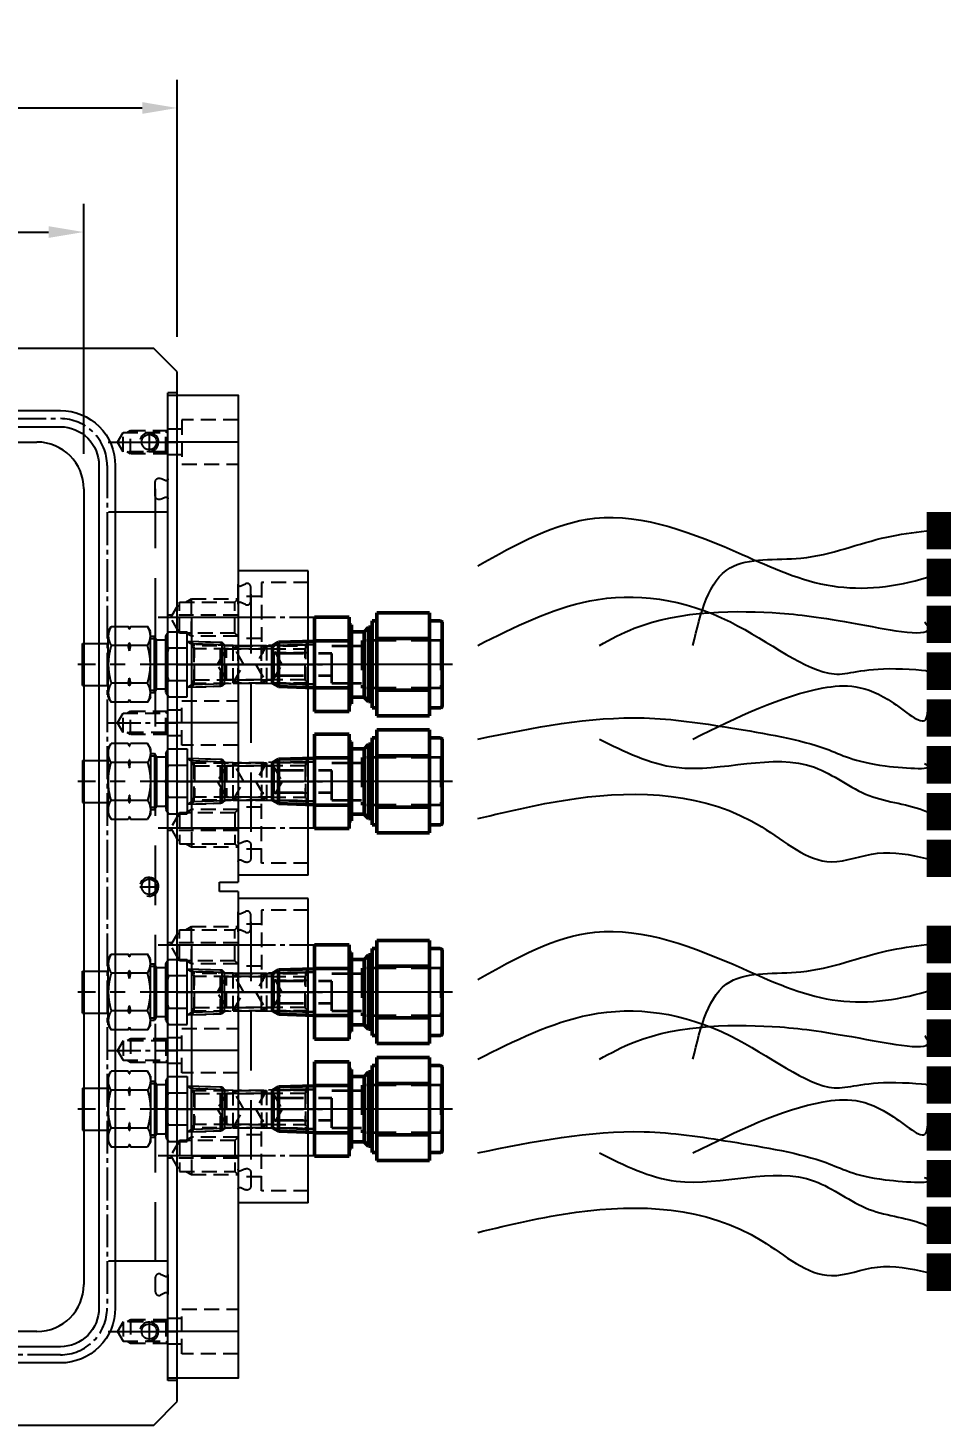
# Model space of a CAD drawing. Header units: millimetres. Extents: x -4251 to 2609, y -1673 to 4048.
# Drawn here: x -3736.8 to -3541.6, y 2044.5 to 2343 of the extents above; entities that cross this region are included whole.
import ezdxf

# ---------------------------------------------------------------- set-up
doc = ezdxf.new("R2010")
doc.units = ezdxf.units.MM
for name, pattern in [('CENTER', [50.8, 31.75, -6.35, 6.35, -6.35]), ('CENTER1', [10, 7, -1, 1, -1]), ('CENTER2', [28.575, 19.05, -3.175, 3.175, -3.175]), ('HIDDEN', [9.525, 6.35, -3.175]), ('HIDDEN2', [4.7625, 3.175, -1.5875]), ('HIDDENX2', [19.05, 12.7, -6.35])]:
    doc.linetypes.add(name, pattern=pattern)
for name, color, linetype in [('CENTER', 1, 'CENTER'), ('PV-529CA', 7, 'Continuous'), ('THIN', 3, 'Continuous'), ('가는실선', 6, 'Continuous'), ('외형선', 7, 'Continuous'), ('중심선', 3, 'CENTER2')]:
    doc.layers.add(name, color=color, linetype=linetype)
for name, color, linetype, lineweight in [('외형선(ISO)', 7, 'Continuous', 50), ('은선 (ISO)', 2, 'HIDDEN', 35), ('좁은 외형선(ISO)', 7, 'Continuous', 35), ('중심선(ISO)', 1, 'CENTER', 25)]:
    doc.layers.add(name, color=color, linetype=linetype, lineweight=lineweight)
doc.styles.get("Standard").update_dxf_attribs({"font": 'ISOCP.SHX', "bigfont": 'WHGTXT.SHX'})
doc.dimstyles.new('PS-3', dxfattribs={"dimscale": 3, "dimtxt": 3.2, "dimasz": 2.5, "dimexe": 2, "dimexo": 2.5, "dimgap": 2, "dimtad": 1, "dimtoh": 1, "dimrnd": 0.05, "dimzin": 12, "dimdsep": 46, "dimtxsty": 'Standard', "dimcen": 0, "dimclrt": 2, "dimazin": 3, "dimtfac": 1, "dimtofl": 0, "dimtmove": 0, "dimatfit": 3, "dimfxl": 0, "dimtolj": 1, "dimtzin": 0, "dimarcsym": 0})

# ---------------------------------------------------------------- blocks, each defined once
blk = doc.blocks.new('A$C56942CC3')
at = {"layer": 'PV-529CA'}
for p, q in [((4.5, 23.25), (-4.5, 23.25)), ((-4.5, 23.25), (-4.5, 17.75)), ((4.5, 23.25), (4.5, 17.75)), ((-7, 17.75), (-8.08, 17.12)), ((-8.08, 17.12), (-8.08, 13.5)), ((-6.06, 17.75), (-7, 17.75)), ((0, 17.75), (-6.06, 17.75)), ((-4.04, 13.5), (-4.04, 17.12)), ((6.06, 17.75), (0, 17.75)), ((4.04, 13.5), (4.04, 17.12)), ((7, 17.75), (6.06, 17.75)), ((7, 17.75), (8.08, 17.12)), ((8.08, 13.5), (8.08, 17.12)), ((-7.58, 13.25), (-8.08, 13.5)), ((-7.58, 13.25), (-8.08, 13)), ((-8.08, 13), (-8.08, 9.37)), ((-7.52, 13.25), (-7.58, 13.25)), ((-2.92, 13.25), (-4.6, 13.25)), ((-4.04, 9.37), (-4.04, 13)), ((4.6, 13.25), (2.92, 13.25)), ((4.04, 9.37), (4.04, 13)), ((7.58, 13.25), (7.52, 13.25)), ((7.58, 13.25), (8.08, 13.5)), ((7.58, 13.25), (8.08, 13)), ((8.08, 9.37), (8.08, 13)), ((-7, 8.75), (-8.08, 9.37)), ((7, 8.75), (8.08, 9.37)), ((-6.06, 8.75), (-7, 8.75)), ((0, 8.75), (-6.06, 8.75)), ((-6, 8.75), (-6, 7.85)), ((6, 7.85), (-6, 7.85)), ((-5.25, 7.42), (-6, 7.85)), ((5.25, 7.42), (-5.25, 7.42)), ((-5.25, 7.42), (-5.25, 5.42)), ((6.06, 8.75), (0, 8.75)), ((5.25, 7.42), (6, 7.85)), ((5.25, 7.42), (5.25, 5.42)), ((6, 8.75), (6, 7.85)), ((7, 8.75), (6.06, 8.75)), ((-6, 5.42), (-6.93, 4.88)), ((-6.93, 4.88), (-6.93, 0.92)), ((-5.2, 5.42), (-6, 5.42)), ((0, 5.42), (-5.2, 5.42)), ((-3.46, 0.92), (-3.46, 4.88)), ((5.2, 5.42), (0, 5.42)), ((3.46, 4.88), (3.46, 0.92)), ((6, 5.42), (5.2, 5.42)), ((6, 5.42), (6.93, 4.88)), ((6.93, 4.88), (6.93, 0.92)), ((-3.46, 0.92), (-6.93, 0.92)), ((-4.67, -6.58), (-4.9, 0.92)), ((3.46, 0.92), (-3.46, 0.92)), ((6.93, 0.92), (3.46, 0.92)), ((4.67, -6.58), (4.9, 0.92)), ((4.67, -6.58), (-4.67, -6.58)), ((-4.15, -7.08), (-4.67, -6.58)), ((4.15, -7.08), (-4.15, -7.08)), ((4.15, -7.08), (4.67, -6.58))]:
    blk.add_line(p, q, dxfattribs=at)
for points, weights in [([(-8.08, 17.12), (-7, 17.75), (-6.06, 17.75)], [1, 1.0379548493, 1]), ([(-6.06, 17.75), (-5.12, 17.75), (-4.04, 17.12)], [1, 1.0379548493, 1]), ([(-4.04, 17.12), (-1.88, 17.75), (0, 17.75)], [1, 1.0379548493, 1]), ([(0, 17.75), (1.88, 17.75), (4.04, 17.12)], [1, 1.0379548493, 1]), ([(4.04, 17.12), (5.12, 17.75), (6.06, 17.75)], [1, 1.0379548493, 1]), ([(6.06, 17.75), (7, 17.75), (8.08, 17.12)], [1, 1.0379548493, 1]), ([(-7.52, 13.25), (-7.79, 13.35), (-8.08, 13.5)], [1, 1.00259269997, 1]), ([(-8.08, 13), (-7.79, 13.14), (-7.52, 13.25)], [1, 1.00259269997, 1]), ([(-4.04, 13.5), (-4.33, 13.35), (-4.6, 13.25)], [1, 1.00259269997, 1]), ([(-4.6, 13.25), (-4.33, 13.14), (-4.04, 13)], [1, 1.00259269997, 1]), ([(-2.92, 13.25), (-3.46, 13.35), (-4.04, 13.5)], [1, 1.00259269997, 1]), ([(-4.04, 13), (-3.46, 13.14), (-2.92, 13.25)], [1, 1.00259269997, 1]), ([(4.04, 13.5), (3.46, 13.35), (2.92, 13.25)], [1, 1.00259269997, 1]), ([(2.92, 13.25), (3.46, 13.14), (4.04, 13)], [1, 1.00259269997, 1]), ([(4.6, 13.25), (4.33, 13.35), (4.04, 13.5)], [1, 1.00259269997, 1]), ([(4.04, 13), (4.33, 13.14), (4.6, 13.25)], [1, 1.00259269997, 1]), ([(8.08, 13.5), (7.79, 13.35), (7.52, 13.25)], [1, 1.00259269997, 1]), ([(7.52, 13.25), (7.79, 13.14), (8.08, 13)], [1, 1.00259269997, 1]), ([(-6.06, 8.75), (-7, 8.75), (-8.08, 9.37)], [1, 1.0379548493, 1]), ([(-4.04, 9.37), (-5.12, 8.75), (-6.06, 8.75)], [1, 1.0379548493, 1]), ([(0, 8.75), (-1.88, 8.75), (-4.04, 9.37)], [1, 1.0379548493, 1]), ([(4.04, 9.37), (1.88, 8.75), (0, 8.75)], [1, 1.0379548493, 1]), ([(6.06, 8.75), (5.12, 8.75), (4.04, 9.37)], [1, 1.0379548493, 1]), ([(8.08, 9.37), (7, 8.75), (6.06, 8.75)], [1, 1.0379548493, 1]), ([(-6.93, 4.88), (-6, 5.42), (-5.2, 5.42)], [1, 1.0379548493, 1]), ([(-5.2, 5.42), (-4.39, 5.42), (-3.46, 4.88)], [1, 1.0379548493, 1]), ([(-3.46, 4.88), (-1.61, 5.42), (0, 5.42)], [1, 1.0379548493, 1]), ([(0, 5.42), (1.61, 5.42), (3.46, 4.88)], [1, 1.0379548493, 1]), ([(3.46, 4.88), (4.39, 5.42), (5.2, 5.42)], [1, 1.0379548493, 1]), ([(5.2, 5.42), (6, 5.42), (6.93, 4.88)], [1, 1.0379548493, 1])]:
    blk.add_rational_spline(points, weights, degree=2, dxfattribs=at)
at = {"layer": '가는실선'}
for p, q in [((-5.5, 8.75), (-5.5, 7.56)), ((5.5, 8.75), (5.5, 7.56)), ((-4.9, 0.92), (-4.37, 0)), ((-4.15, -7.08), (-4.37, 0)), ((4.15, -7.08), (4.37, 0)), ((4.9, 0.92), (4.37, 0))]:
    blk.add_line(p, q, dxfattribs=at)
at = {"layer": '외형선'}
blk.add_line((-4.87, 0), (4.87, 0), dxfattribs=at)
at = {"layer": '중심선'}
blk.add_line((0, -8.08), (0, 24.25), dxfattribs=at)
blk = doc.blocks.new('A$C53572A4F')
at = {"layer": '외형선(ISO)'}
for p, q in [((-14, 9.3), (-16.2, 9.3)), ((-14, -11), (-14, 11)), ((-2.7, 11), (-14, 11)), ((-2.7, 11), (-2.7, -11)), ((-1.7, 9.3), (-2.7, 9.3)), ((-1.7, -9.3), (-1.7, 9.3)), ((3.2, -10.08), (3.2, 10.08)), ((3.2, 10.08), (10.6, 10.08)), ((10.6, 10.08), (10.6, -10.08)), ((-16.7, -8.8), (-16.7, 8.8)), ((-0.97, 7.94), (-1.7, 7.94)), ((-0.97, -7.94), (-0.97, 7.94)), ((0, 6.98), (-0.97, 7.94)), ((0, 6.98), (0, -6.98)), ((2.7, 6.98), (0, 6.98)), ((2.7, 8.45), (2.7, -8.45)), ((3.2, 8.45), (2.7, 8.45)), ((-2.7, 5.5), (-14, 5.5)), ((3.2, 5.04), (10.6, 5.04)), ((18.3, 4.74), (10.6, 4.98)), ((19.6, 4), (18.3, 4.74)), ((18.3, 4.74), (18.3, -4.74)), ((19.6, 4), (19.6, -4)), ((-2.7, -5.5), (-14, -5.5)), ((3.2, -5.04), (10.6, -5.04)), ((18.3, -4.74), (10.6, -4.98)), ((19.6, -4), (18.3, -4.74)), ((-0.97, -7.94), (-1.7, -7.94)), ((0, -6.98), (-0.97, -7.94)), ((2.7, -6.98), (0, -6.98)), ((3.2, -8.45), (2.7, -8.45)), ((-14, -9.3), (-16.2, -9.3)), ((-2.7, -11), (-14, -11)), ((-1.7, -9.3), (-2.7, -9.3)), ((3.2, -10.08), (10.6, -10.08))]:
    blk.add_line(p, q, dxfattribs=at)
for centre, start, end in [((-16.2, 8.8), 90, 180), ((-16.2, -8.8), 180, 270)]:
    blk.add_arc(centre, 0.5, start, end, dxfattribs=at)
at = {"layer": '은선 (ISO)'}
for p, q in [((-16.4, 5.09), (-16.7, 5.39)), ((-16.4, -5.09), (-16.4, 5.09)), ((-16.4, 5.09), (0.5, 5.09)), ((0.5, -5.09), (0.5, 5.09)), ((6.9, 4), (0.5, 4)), ((6.9, 4), (6.9, -4)), ((19.3, 2.4), (6.9, 2.4)), ((19.3, 2.4), (19.6, 2.7)), ((19.3, 2.4), (19.3, -2.4)), ((19.3, -2.4), (6.9, -2.4)), ((19.3, -2.4), (19.6, -2.7)), ((-16.4, -5.09), (-16.7, -5.39)), ((-16.4, -5.09), (0.5, -5.09)), ((6.9, -4), (0.5, -4))]:
    blk.add_line(p, q, dxfattribs=at)
at = {"layer": '좁은 외형선(ISO)'}
for p, q in [((18.3, 3.99), (10.6, 4.22)), ((10.6, -4.22), (18.3, -3.99))]:
    blk.add_line(p, q, dxfattribs=at)
at = {"layer": '중심선(ISO)', "linetype": 'CENTER'}
blk.add_line((-18.9, 0), (23.37, 0), dxfattribs=at)
blk = doc.blocks.new('A$C4A8E0548')
at = {"color": 2, "linetype": 'HIDDENX2'}
for p, q in [((-2.23, 1.13), (-1.78, 2.14)), ((-2.14, 2.7), (2.14, 2.7)), ((-1.5, 0), (1.5, 0)), ((1.78, 2.14), (2.23, 1.13))]:
    blk.add_line(p, q, dxfattribs=at)
for centre, radius, start, end in [((-1.5, 0.8), 0.8, 156, 228.5904), ((-2.14, 2.3), 0.4, 336, 90), ((-1.5, 0.8), 0.8, 228.5904, 270), ((1.5, 0.8), 0.8, 270, 311.4096), ((2.14, 2.3), 0.4, 90, 204), ((1.5, 0.8), 0.8, 311.4096, 24)]:
    blk.add_arc(centre, radius, start, end, dxfattribs=at)
blk = doc.blocks.new('A$C4E1A2E8E')
at = {"color": 4}
for p, q in [((0, 230), (-450, 230)), ((5, 225), (0, 230)), ((5, 5), (5, 225)), ((-425, 210), (-25, 210)), ((-15, 200), (-15, 30)), ((-25, 20), (-425, 20)), ((0, 0), (5, 5)), ((-450, 0), (0, 0))]:
    blk.add_line(p, q, dxfattribs=at)
at = {"color": 2, "linetype": 'HIDDENX2'}
for p, q in [((3, 9.5), (3, 220.5)), ((5, 220.5), (3, 220.5)), ((0.3, 200), (0.3, 30)), ((3, 195), (-15, 195)), ((3, 35), (-15, 35)), ((5, 9.5), (3, 9.5))]:
    blk.add_line(p, q, dxfattribs=at)
at = {"color": 2, "linetype": 'HIDDEN2'}
for p, q in [((-6.6, 207.93), (-6.6, 212.07)), ((-5, 207.5), (-5, 212.5)), ((-5, 147.5), (-5, 152.5)), ((-6.6, 147.93), (-6.6, 152.07)), ((-6.6, 82.07), (-6.6, 77.93)), ((-5, 82.5), (-5, 77.5)), ((-6.6, 22.07), (-6.6, 17.93)), ((-5, 22.5), (-5, 17.5))]:
    blk.add_line(p, q, dxfattribs=at)
at = {"color": 1, "linetype": 'CENTER1'}
for p, q in [((-9.79, 210), (5, 210)), ((-9.79, 150), (5, 150)), ((-9.79, 80), (5, 80)), ((-9.79, 20), (5, 20))]:
    blk.add_line(p, q, dxfattribs=at)
at = {"color": 4}
for points in [[(-20, 13.26), (-430, 13.26, -0.414214), (-441.74, 25), (-441.74, 205, -0.414214), (-430, 216.74), (-20, 216.74, -0.414214), (-8.26, 205), (-8.26, 25, -0.414214)], [(-20, 16.74), (-430, 16.74, -0.414214), (-438.26, 25), (-438.26, 205, -0.414214), (-430, 213.26), (-20, 213.26, -0.414214), (-11.74, 205), (-11.74, 25, -0.414214)]]:
    blk.add_lwpolyline(points, format="xyb", close=True, dxfattribs=at)
at = {"color": 1, "linetype": 'CENTER1'}
blk.add_lwpolyline([(-20, 15), (-430, 15, -0.414214), (-440, 25), (-440, 205, -0.414214), (-430, 215), (-20, 215, -0.414214), (-10, 205), (-10, 25, -0.414214)], format="xyb", close=True, dxfattribs=at)
at = {"color": 2, "linetype": 'HIDDEN2'}
for points in [[(2.57, 207.93), (-6.6, 207.93), (-7.79, 210), (-6.6, 212.07), (2.57, 212.07)], [(-5.75, 212.07), (-5, 212.5), (3, 212.5)], [(3, 207.5), (2.57, 207.93), (2.57, 212.07), (3, 212.5)], [(3, 207.5), (-5, 207.5), (-5.75, 207.93)], [(-5.75, 152.07), (-5, 152.5), (3, 152.5)], [(3, 147.5), (2.57, 147.93), (2.57, 152.07), (3, 152.5)], [(2.57, 147.93), (-6.6, 147.93), (-7.79, 150), (-6.6, 152.07), (2.57, 152.07)], [(3, 147.5), (-5, 147.5), (-5.75, 147.93)], [(2.57, 82.07), (-6.6, 82.07), (-7.79, 80), (-6.6, 77.93), (2.57, 77.93)], [(3, 82.5), (-5, 82.5), (-5.75, 82.07)], [(3, 82.5), (2.57, 82.07), (2.57, 77.93), (3, 77.5)], [(-5.75, 77.93), (-5, 77.5), (3, 77.5)], [(2.57, 22.07), (-6.6, 22.07), (-7.79, 20), (-6.6, 17.93), (2.57, 17.93)], [(3, 22.5), (-5, 22.5), (-5.75, 22.07)], [(3, 22.5), (2.57, 22.07), (2.57, 17.93), (3, 17.5)], [(-5.75, 17.93), (-5, 17.5), (3, 17.5)]]:
    blk.add_lwpolyline(points, dxfattribs=at)
for centre in [(-1, 210), (-1, 115), (-1, 20)]:
    blk.add_circle(centre, 1.62)
at = {"color": 4}
for centre, start, end in [((-25, 200), 0, 90), ((-25, 30), 270, 0)]:
    blk.add_arc(centre, 10, start, end, dxfattribs=at)
at = {"layer": 'CENTER'}
for p, q in [((-1, 212), (-1, 208)), ((-3, 210), (1, 210)), ((-1, 117), (-1, 113)), ((-3, 115), (1, 115)), ((-1, 22), (-1, 18)), ((-3, 20), (1, 20))]:
    blk.add_line(p, q, dxfattribs=at)
at = {"layer": 'THIN'}
for centre in [(-1, 210), (-1, 115), (-1, 20)]:
    blk.add_arc(centre, 2, 255, 165, dxfattribs=at)
at = {"xscale": -1, "rotation": 270}
blk.add_blockref('A$C4A8E0548', (0.3, 200), dxfattribs=at)
at = {"rotation": 270}
blk.add_blockref('A$C4A8E0548', (0.3, 30), dxfattribs=at)
blk = doc.blocks.new('A$C0E566279')
blk.add_blockref('A$C4E1A2E8E', (455, -115))
blk = doc.blocks.new('*D896')
at = {"color": 0, "lineweight": -2}
for p, q in [((-4144.84, 2252.04), (-4144.84, 2305.4)), ((-3724.84, 2252.04), (-3724.84, 2305.4)), ((-4137.34, 2299.4), (-3732.34, 2299.4))]:
    blk.add_line(p, q, dxfattribs=at)
at = {"color": 0}
for points in [[(-4137.34, 2300.65), (-4137.34, 2298.15), (-4144.84, 2299.4)], [(-3732.34, 2300.65), (-3732.34, 2298.15), (-3724.84, 2299.4)]]:
    blk.add_solid(points, dxfattribs=at)
at = {"layer": 'DEFPOINTS', "color": 0}
for p in [(-3724.84, 2299.4), (-4144.84, 2244.54), (-3724.84, 2244.54)]:
    blk.add_point(p, dxfattribs=at)
at = {"color": 2, "insert": (-3934.84, 2310.2), "char_height": 9.6, "attachment_point": 5}
blk.add_mtext('\\A1;420', dxfattribs=at)
blk = doc.blocks.new('*D898')
at = {"color": 0, "lineweight": -2}
for p, q in [((-4164.84, 2277.04), (-4164.84, 2331.91)), ((-3704.84, 2277.04), (-3704.84, 2331.91)), ((-4157.34, 2325.91), (-3712.34, 2325.91))]:
    blk.add_line(p, q, dxfattribs=at)
at = {"color": 0}
for points in [[(-4157.34, 2327.16), (-4157.34, 2324.66), (-4164.84, 2325.91)], [(-3712.34, 2327.16), (-3712.34, 2324.66), (-3704.84, 2325.91)]]:
    blk.add_solid(points, dxfattribs=at)
at = {"layer": 'DEFPOINTS', "color": 0}
for p in [(-3704.84, 2325.91), (-4164.84, 2269.54), (-3704.84, 2269.54)]:
    blk.add_point(p, dxfattribs=at)
at = {"color": 2, "insert": (-3934.84, 2336.71), "char_height": 9.6, "attachment_point": 5}
blk.add_mtext('\\A1;460', dxfattribs=at)
blk = doc.blocks.new('A$C277B6F04')
at = {"color": 252, "linetype": 'HIDDEN2'}
for p, q in [((9.71, -3.12), (9.71, 4.88)), ((12.21, -2.44), (12.21, 4.21))]:
    blk.add_line(p, q, dxfattribs=at)
for points in [[(10.88, 4.21), (9.71, 4.88), (-5.29, 4.88)], [(-5.29, -3.12), (-4.61, -2.44), (-4.61, 4.21), (-5.29, 4.88)], [(-4.61, -2.44), (12.21, -2.44), (14.13, 0.88), (12.21, 4.21), (-4.61, 4.21)], [(-5.29, -3.12), (9.71, -3.12), (10.88, -2.44)]]:
    blk.add_lwpolyline(points, dxfattribs=at)
at = {"layer": 'CENTER', "color": 252}
blk.add_line((-8.29, 0.88), (16.79, 0.88), dxfattribs=at)
blk = doc.blocks.new('A$C4D4A009A')
at = {"color": 1}
for p, q in [((60.69, -7.52), (45.69, -7.52)), ((45.69, -7.52), (45.69, -72.52)), ((45.69, -17.52), (35.69, -17.52)), ((35.69, -17.52), (35.69, -62.52)), ((35.69, -62.52), (45.69, -62.52)), ((60.69, -72.52), (45.69, -72.52))]:
    blk.add_line(p, q, dxfattribs=at)
at = {"color": 2, "linetype": 'HIDDEN2'}
for p, q in [((60.69, -10.02), (50.69, -10.02)), ((50.69, -10.02), (50.69, -25.02)), ((50.69, -13.02), (45.69, -13.02)), ((41.89, -32.19), (41.89, -22.85)), ((44.61, -23.52), (51.77, -23.52)), ((44.61, -31.53), (44.61, -23.52)), ((50.69, -22.02), (45.69, -22.02)), ((51.77, -23.52), (51.77, -31.53)), ((54.49, -22.85), (54.49, -32.19)), ((60.69, -25.02), (50.69, -25.02)), ((44.61, -31.52), (51.77, -31.52)), ((41.89, -57.19), (41.89, -47.85)), ((44.61, -48.52), (51.77, -48.52)), ((44.61, -56.53), (44.61, -48.52)), ((51.77, -48.52), (51.77, -56.53)), ((54.49, -47.85), (54.49, -57.19)), ((44.61, -56.52), (51.77, -56.52)), ((60.69, -55.02), (50.69, -55.02)), ((50.69, -70.02), (50.69, -55.02)), ((50.69, -58.02), (45.69, -58.02)), ((50.69, -67.02), (45.69, -67.02)), ((60.69, -70.02), (50.69, -70.02))]:
    blk.add_line(p, q, dxfattribs=at)
at = {"color": 2, "linetype": 'HIDDENX2'}
blk.add_line((48.39, -12.52), (48.39, -67.52), dxfattribs=at)
at = {"color": 1, "linetype": 'CENTER1'}
for p, q in [((63.69, -17.52), (42.69, -17.52)), ((32.69, -27.52), (63.69, -27.52)), ((32.69, -52.52), (63.69, -52.52)), ((63.69, -62.52), (42.69, -62.52))]:
    blk.add_line(p, q, dxfattribs=at)
at = {"color": 1}
blk.add_lwpolyline([(60.69, -72.52), (60.69, -7.52)], dxfattribs=at)
at = {"color": 2, "linetype": 'HIDDEN2'}
for points in [[(42.95, -23.47), (41.89, -22.85), (35.69, -22.66)], [(35.69, -32.39), (36.29, -31.79), (36.29, -23.26), (35.69, -22.66)], [(36.29, -31.79), (44.61, -31.53), (46.92, -27.52), (44.61, -23.52), (36.29, -23.26)], [(60.09, -23.26), (51.77, -23.52), (49.46, -27.52), (51.77, -31.53), (60.09, -31.79)], [(60.69, -22.66), (54.49, -22.85), (53.42, -23.47)], [(60.69, -22.66), (60.09, -23.26), (60.09, -31.79), (60.69, -32.39)], [(35.69, -32.39), (41.89, -32.19), (42.95, -31.58)], [(53.42, -31.58), (54.49, -32.19), (60.69, -32.39)], [(42.95, -48.47), (41.89, -47.85), (35.69, -47.66)], [(35.69, -57.39), (36.29, -56.79), (36.29, -48.26), (35.69, -47.66)], [(60.69, -47.66), (54.49, -47.85), (53.42, -48.47)], [(60.69, -47.66), (60.09, -48.26), (60.09, -56.79), (60.69, -57.39)], [(36.29, -56.79), (44.61, -56.53), (46.92, -52.52), (44.61, -48.52), (36.29, -48.26)], [(60.09, -48.26), (51.77, -48.52), (49.46, -52.52), (51.77, -56.53), (60.09, -56.79)], [(35.69, -57.39), (41.89, -57.19), (42.95, -56.58)], [(53.42, -56.58), (54.49, -57.19), (60.69, -57.39)]]:
    blk.add_lwpolyline(points, dxfattribs=at)
at = {"layer": 'CENTER'}
for p, q in [((40.69, -27.52), (42.49, -27.52)), ((40.69, -52.52), (42.49, -52.52))]:
    blk.add_line(p, q, dxfattribs=at)
for name, p, rotation in [('A$C4A8E0548', (48.39, -12.52), 90), ('A$C277B6F04', (55.4, -51.64), 180)]:
    blk.add_blockref(name, p, dxfattribs=dict(rotation=rotation))
blk.add_blockref('A$C277B6F04', (40.98, -28.41))
at = {"xscale": -1}
blk.add_blockref('A$C277B6F04', (55.4, -28.41), dxfattribs=at)
for name, p, rotation in [('A$C277B6F04', (40.98, -51.64), 180), ('A$C4A8E0548', (48.39, -67.52), 90)]:
    blk.add_blockref(name, p, dxfattribs=dict(at, rotation=rotation))
blk = doc.blocks.new('A$C6B871E87')
at = {"color": 2, "linetype": 'HIDDEN2'}
for p, q in [((-7.26, 3.88), (-7.26, -2.77)), ((-4.76, 4.56), (-4.76, -3.44))]:
    blk.add_line(p, q, dxfattribs=at)
for points in [[(4.57, 3.88), (-7.26, 3.88), (-9.17, 0.56), (-7.26, -2.77), (4.57, -2.77)], [(5.24, 4.56), (-4.76, 4.56), (-5.93, 3.88)], [(5.24, 4.56), (4.57, 3.88), (4.57, -2.77), (5.24, -3.44)], [(-5.93, -2.77), (-4.76, -3.44), (5.24, -3.44)]]:
    blk.add_lwpolyline(points, dxfattribs=at)
at = {"layer": 'CENTER'}
blk.add_line((7.74, 0.56), (-11.83, 0.56), dxfattribs=at)
blk = doc.blocks.new('A$C0AEB2180')
at = {"color": 2, "linetype": 'HIDDEN2'}
for p, q in [((3, 2.75), (0, 2.75)), ((3, -2.75), (0, -2.75)), ((15, -37), (0, -37)), ((3, -57.25), (0, -57.25)), ((3, -62.75), (0, -62.75)), ((15, -83), (0, -83)), ((15, -107), (0, -107)), ((3, -127.25), (0, -127.25)), ((3, -132.75), (0, -132.75)), ((15, -153), (0, -153)), ((3, -187.25), (0, -187.25)), ((3, -192.75), (0, -192.75))]:
    blk.add_line(p, q, dxfattribs=at)
at = {"color": 11}
for p, q in [((11, -96), (11, -94)), ((11, -94), (15, -94)), ((15, -96), (11, -96))]:
    blk.add_line(p, q, dxfattribs=at)
blk.add_lwpolyline([(15, -96), (15, -200), (0, -200), (0, 10), (15, 10), (15, -94)], dxfattribs=at)
at = {"color": 2, "linetype": 'HIDDEN2'}
for points in [[(15, 4.75), (3, 4.75), (3, -4.75), (15, -4.75)], [(15, -64.75), (3, -64.75), (3, -55.25), (15, -55.25)], [(15, -134.75), (3, -134.75), (3, -125.25), (15, -125.25)], [(15, -194.75), (3, -194.75), (3, -185.25), (15, -185.25)]]:
    blk.add_lwpolyline(points, dxfattribs=at)
at = {"layer": 'CENTER'}
for p, q in [((15, 0), (0, 0)), ((15, -60), (0, -60)), ((15, -130), (0, -130)), ((15, -190), (0, -190))]:
    blk.add_line(p, q, dxfattribs=at)
at = {"xscale": -1, "rotation": 180}
for p in [(9.76, -36.94), (9.76, -106.94)]:
    blk.add_blockref('A$C6B871E87', p, dxfattribs=at)
for p in [(9.76, -83.06), (9.76, -153.06)]:
    blk.add_blockref('A$C6B871E87', p)

msp = doc.modelspace()

# ---------------------------------------------------------------- linework, layer by layer
at = {"color": 1, "const_width": 8}
for points in [[(-3544.674, 2235.5937), (-3304.3281, 2235.5937)], [(-3544.674, 2215.5937), (-3304.3281, 2215.5937)], [(-3544.674, 2195.5937), (-3304.3281, 2195.5937)], [(-3544.674, 2175.5937), (-3304.3281, 2175.5937)]]:
    msp.add_lwpolyline(points, dxfattribs=at)
at = {"const_width": 8}
for points in [[(-3544.674, 2225.5937), (-3304.3281, 2225.5937)], [(-3544.674, 2205.5937), (-3304.3281, 2205.5937)], [(-3544.674, 2185.5937), (-3304.3281, 2185.5937)], [(-3544.674, 2165.5937), (-3304.3281, 2165.5937)], [(-3544.674, 2137.1887), (-3304.3281, 2137.1887)], [(-3544.674, 2117.1887), (-3304.3281, 2117.1887)], [(-3544.674, 2097.1887), (-3304.3281, 2097.1887)], [(-3544.674, 2077.1887), (-3304.3281, 2077.1887)]]:
    msp.add_lwpolyline(points, dxfattribs=at)
at = {"color": 5, "const_width": 8}
for points in [[(-3544.674, 2147.1887), (-3304.3281, 2147.1887)], [(-3544.674, 2127.1887), (-3304.3281, 2127.1887)], [(-3544.674, 2107.1887), (-3304.3281, 2107.1887)], [(-3544.674, 2087.1887), (-3304.3281, 2087.1887)]]:
    msp.add_lwpolyline(points, dxfattribs=at)
for points in [[(-3640.6188, 2228.0969), (-3615.5631, 2238.2539), (-3584.1226, 2230.5375), (-3564.8934, 2223.8032), (-3544.674, 2225.5937), (-3544.1202, 2225.7674)], [(-3640.6188, 2211.0969), (-3616.686, 2220.5969), (-3586.6188, 2216.0969), (-3564.4723, 2205.0034), (-3551.2785, 2206.1257), (-3544.674, 2205.5937), (-3544.822, 2205.5937)], [(-3640.6188, 2191.0969), (-3605.0362, 2195.6034), (-3586.6188, 2193.499), (-3566.1566, 2189.0095), (-3553.5243, 2185.3617), (-3544.674, 2185.5937), (-3545.1027, 2185.7826)], [(-3640.6188, 2174.0969), (-3619.6188, 2178.3969), (-3579.9118, 2172.3141), (-3565.0337, 2164.8783), (-3555.2086, 2166.7022), (-3544.674, 2165.5937)], [(-3640.6188, 2139.692), (-3615.5631, 2149.8489), (-3584.1226, 2142.1325), (-3564.8934, 2135.3983), (-3544.674, 2137.1887), (-3544.1202, 2137.3624)], [(-3640.6188, 2122.692), (-3616.686, 2132.192), (-3586.6188, 2127.692), (-3564.4723, 2116.5984), (-3551.2785, 2117.7208), (-3544.674, 2117.1887), (-3544.822, 2117.1887)], [(-3640.6188, 2102.692), (-3605.0362, 2107.1985), (-3586.6188, 2105.094), (-3566.1566, 2100.6045), (-3553.5243, 2096.9567), (-3544.674, 2097.1887), (-3545.1027, 2097.3776)], [(-3640.6188, 2085.692), (-3619.6188, 2089.992), (-3579.9118, 2083.9091), (-3565.0337, 2076.4733), (-3555.2086, 2078.2972), (-3544.674, 2077.1887)]]:
    msp.add_spline(points, degree=3)
at = {"color": 5}
for points in [[(-3594.6188, 2211.0969), (-3586.6861, 2227.6615), (-3571.5413, 2229.764), (-3553.1713, 2234.2493), (-3544.674, 2235.5937)], [(-3614.6188, 2211.0969), (-3607.1595, 2214.7661), (-3576.0287, 2217.9899), (-3557.5184, 2215.3268), (-3544.674, 2215.5937), (-3545.038, 2216.0276)], [(-3594.6188, 2191.0969), (-3566.7735, 2202.0109), (-3551.769, 2198.7871), (-3544.674, 2195.5937), (-3544.4771, 2196.8247)], [(-3614.6188, 2191.0969), (-3598.1848, 2185.0507), (-3568.6188, 2185.0507), (-3556.9575, 2179.0235), (-3544.674, 2175.5937), (-3544.1967, 2175.3792)], [(-3594.6188, 2122.692), (-3586.6861, 2139.2565), (-3571.5413, 2141.359), (-3553.1713, 2145.8443), (-3544.674, 2147.1887)], [(-3614.6188, 2122.692), (-3607.1595, 2126.3611), (-3576.0287, 2129.585), (-3557.5184, 2126.9218), (-3544.674, 2127.1887), (-3545.038, 2127.6226)], [(-3594.6188, 2102.692), (-3566.7735, 2113.6059), (-3551.769, 2110.3821), (-3544.674, 2107.1887), (-3544.4771, 2108.4197)], [(-3614.6188, 2102.692), (-3598.1848, 2096.6457), (-3568.6188, 2096.6457), (-3556.9575, 2090.6185), (-3544.674, 2087.1887), (-3544.1967, 2086.9742)]]:
    msp.add_spline(points, degree=3, dxfattribs=at)

# ---------------------------------------------------------------- block references
for name, p in [('A$C0E566279', (-4164.8443, 2159.537, 0)), ('A$C0AEB2180', (-3706.8443, 2254.537, 0)), ('A$C4D4A009A', (-3737.533, 2234.5609, 0)), ('A$C4D4A009A', (-3737.533, 2164.5609, 0))]:
    msp.add_blockref(name, p)
for name, p, rotation in [('A$C53572A4F', (-3664.9137, 2207.037, 0), 180), ('A$C53572A4F', (-3664.9137, 2182.037, 0), 180), ('A$C56942CC3', (-3701.8443, 2182.037, 0), 89.99999999999999), ('A$C53572A4F', (-3664.9137, 2137.037, 0), 180), ('A$C53572A4F', (-3664.9137, 2112.037, 0), 180), ('A$C56942CC3', (-3701.8443, 2112.037, 0), 89.99999999999999)]:
    msp.add_blockref(name, p, dxfattribs=dict(rotation=rotation))
at = {"xscale": -1, "rotation": 90}
for p in [(-3701.8443, 2207.037, 0), (-3701.8443, 2137.037, 0)]:
    msp.add_blockref('A$C56942CC3', p, dxfattribs=at)

# ---------------------------------------------------------------- dimensions: what is measured, and where the dimension line sits
for base, p1, p2, picture, middle in [((-3704.8443, 2325.9076, 0), (-4164.8443, 2269.537, 0), (-3704.8443, 2269.537, 0), '*D898', (-3934.8443, 2336.7076, 0)), ((-3724.8443, 2299.4032, 0), (-4144.8443, 2244.537, 0), (-3724.8443, 2244.537, 0), '*D896', (-3934.8443, 2310.2041, 0))]:
    dim = msp.add_linear_dim(base=base, p1=p1, p2=p2, dimstyle='PS-3')
    dim.commit()
    dim.dimension.update_dxf_attribs({"geometry": picture, "text_midpoint": middle})

doc.saveas('drawing.dxf')
